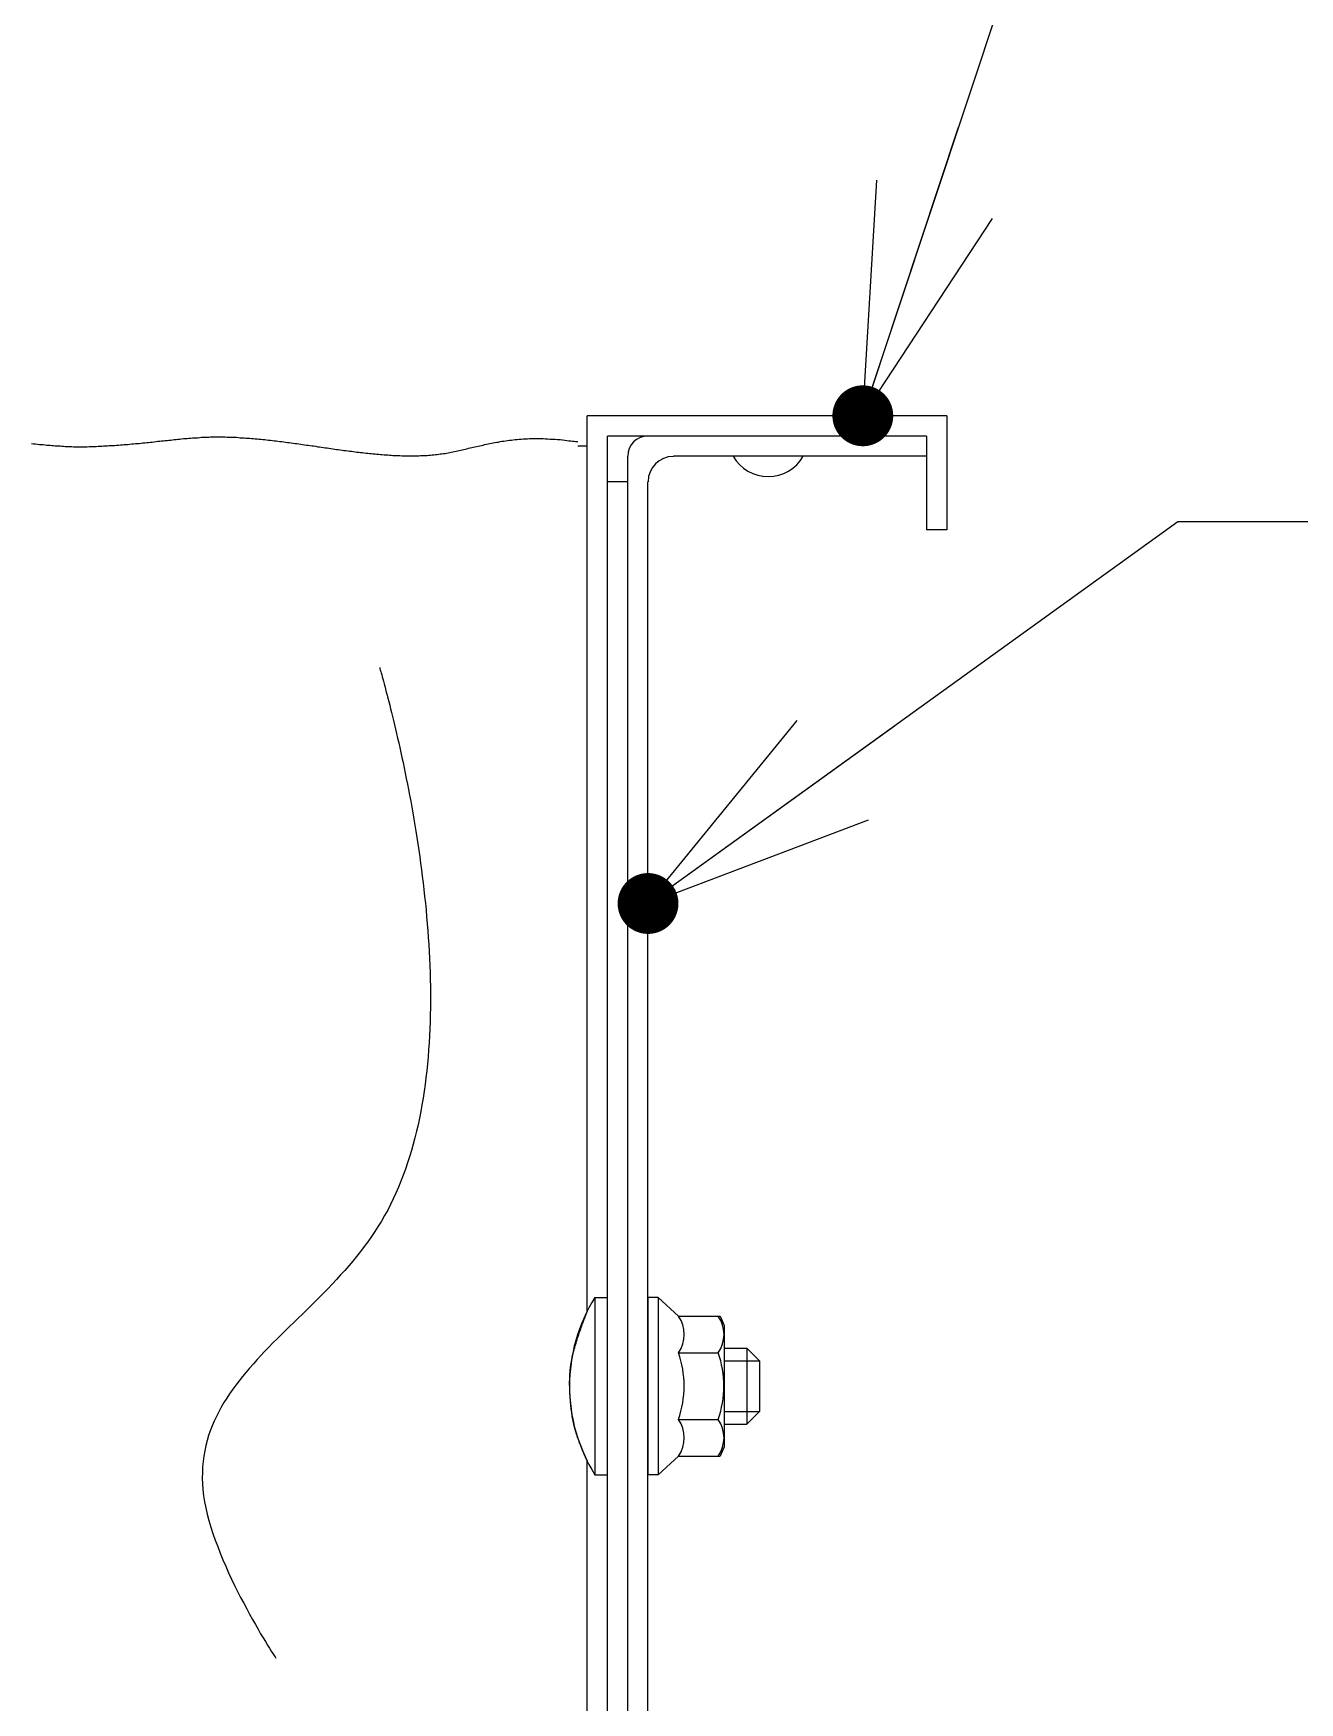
# Model space of a CAD drawing. Extents: x 443 to 1217, y -1921 to -677.
# Drawn here: x 489.58 to 500.4, y -757.99 to -743.73 of the extents above; entities that cross this region are included whole.
import ezdxf

# ---------------------------------------------------------------- set-up
doc = ezdxf.new("R2010")
doc.units = 0
doc.header["$MEASUREMENT"] = 0
doc.layers.get('0').update_dxf_attribs({"linetype": 'CONTINUOUS'})
doc.layers.add('1', color=7, linetype='CONTINUOUS')
doc.layers.add('6', color=7, linetype='CONTINUOUS')

msp = doc.modelspace()

# ---------------------------------------------------------------- linework, layer by layer
at = {"color": 7, "linetype": 'Continuous'}
for p, q in [((496.67, -746.996), (500.298, -736.068)), ((494.833, -751.162), (499.362, -747.898)), ((499.362, -747.898), (520.494, -747.898))]:
    msp.add_line(p, q, dxfattribs=at)
at = {"color": 0}
for p, q in [((496.67, -746.996), (497.488, -744.531)), ((496.67, -746.996), (496.788, -744.983)), ((496.67, -746.996), (497.779, -745.312)), ((494.833, -751.162), (496.108, -749.6)), ((494.833, -751.162), (496.94, -749.644)), ((494.833, -751.162), (496.719, -750.447))]:
    msp.add_line(p, q, dxfattribs=at)
at = {"color": 0, "const_width": 0.26}
for points in [[(496.542, -747.022, 1), (496.797, -746.97, 1), (496.542, -747.022)], [(494.715, -751.109, 1), (494.952, -751.216, 1), (494.715, -751.109)]]:
    msp.add_lwpolyline(points, format="xyb", dxfattribs=at)
at = {"layer": '1', "color": 3}
for p, q in [((490.468, -747.233), (490.484, -747.232)), ((490.484, -747.232), (490.5, -747.229)), ((490.5, -747.229), (490.516, -747.228)), ((490.516, -747.228), (490.532, -747.226)), ((490.532, -747.226), (490.548, -747.225)), ((490.548, -747.225), (490.564, -747.223)), ((490.564, -747.223), (490.58, -747.222)), ((490.58, -747.222), (490.596, -747.22)), ((490.596, -747.22), (490.612, -747.219)), ((490.612, -747.219), (490.628, -747.216)), ((490.628, -747.216), (490.644, -747.214)), ((490.644, -747.214), (490.66, -747.213)), ((490.66, -747.213), (490.675, -747.211)), ((490.675, -747.211), (490.691, -747.21)), ((490.691, -747.21), (490.706, -747.208)), ((490.706, -747.208), (490.722, -747.207)), ((490.722, -747.207), (490.738, -747.204)), ((490.738, -747.204), (490.753, -747.203)), ((490.753, -747.203), (490.769, -747.201)), ((490.769, -747.201), (490.784, -747.2)), ((490.784, -747.2), (490.8, -747.198)), ((490.8, -747.198), (490.815, -747.197)), ((490.815, -747.197), (490.831, -747.195)), ((490.831, -747.195), (490.846, -747.193)), ((490.846, -747.193), (490.862, -747.191)), ((490.862, -747.191), (490.877, -747.19)), ((490.877, -747.19), (490.893, -747.189)), ((490.893, -747.189), (490.908, -747.188)), ((490.908, -747.188), (490.924, -747.187)), ((490.924, -747.187), (490.939, -747.185)), ((490.939, -747.185), (490.955, -747.184)), ((490.955, -747.184), (490.97, -747.183)), ((490.97, -747.183), (490.985, -747.183)), ((490.985, -747.183), (491.001, -747.181)), ((491.001, -747.181), (491.016, -747.18)), ((491.016, -747.18), (491.032, -747.179)), ((491.032, -747.179), (491.048, -747.179)), ((491.048, -747.179), (491.063, -747.178)), ((491.063, -747.178), (491.079, -747.178)), ((491.079, -747.178), (491.094, -747.177)), ((491.094, -747.177), (491.11, -747.177)), ((491.11, -747.177), (491.126, -747.177)), ((491.126, -747.177), (491.141, -747.177)), ((491.141, -747.177), (491.157, -747.177)), ((491.157, -747.177), (491.173, -747.177)), ((491.173, -747.177), (491.189, -747.177)), ((491.189, -747.177), (491.205, -747.177)), ((491.205, -747.177), (491.22, -747.177)), ((491.22, -747.177), (491.236, -747.178)), ((491.236, -747.178), (491.252, -747.178)), ((491.252, -747.178), (491.268, -747.178)), ((491.268, -747.178), (491.284, -747.179)), ((491.284, -747.179), (491.3, -747.18)), ((491.3, -747.18), (491.316, -747.18)), ((491.316, -747.18), (491.332, -747.181)), ((491.332, -747.181), (491.348, -747.183)), ((491.348, -747.183), (491.364, -747.184)), ((491.364, -747.184), (491.38, -747.185)), ((491.38, -747.185), (491.396, -747.186)), ((491.396, -747.186), (491.412, -747.187)), ((491.412, -747.187), (491.428, -747.188)), ((491.428, -747.188), (491.444, -747.189)), ((491.444, -747.189), (491.46, -747.191)), ((491.46, -747.191), (491.476, -747.192)), ((491.476, -747.192), (491.492, -747.193)), ((491.492, -747.193), (491.508, -747.196)), ((491.508, -747.196), (491.525, -747.197)), ((491.525, -747.197), (491.541, -747.199)), ((491.541, -747.199), (491.557, -747.2)), ((491.557, -747.2), (491.573, -747.202)), ((491.573, -747.202), (491.589, -747.203)), ((491.589, -747.203), (491.605, -747.205)), ((491.605, -747.205), (491.622, -747.208)), ((491.622, -747.208), (491.638, -747.209)), ((491.638, -747.209), (491.654, -747.211)), ((491.654, -747.211), (491.67, -747.213)), ((491.67, -747.213), (491.686, -747.215)), ((491.686, -747.215), (491.703, -747.217)), ((491.703, -747.217), (491.719, -747.219)), ((491.719, -747.219), (491.735, -747.221)), ((491.735, -747.221), (491.751, -747.223)), ((491.751, -747.223), (491.767, -747.225)), ((491.767, -747.225), (491.784, -747.227)), ((491.784, -747.227), (491.8, -747.229)), ((491.8, -747.229), (491.816, -747.232)), ((491.816, -747.232), (491.832, -747.234)), ((493.48, -747.234), (493.495, -747.23)), ((493.495, -747.23), (493.51, -747.227)), ((493.51, -747.227), (493.525, -747.225)), ((493.525, -747.225), (493.54, -747.222)), ((493.54, -747.222), (493.555, -747.22)), ((493.555, -747.22), (493.57, -747.216)), ((493.57, -747.216), (493.585, -747.214)), ((493.585, -747.214), (493.601, -747.212)), ((493.601, -747.212), (493.617, -747.21)), ((493.617, -747.21), (493.633, -747.207)), ((493.633, -747.207), (493.649, -747.205)), ((493.649, -747.205), (493.665, -747.203)), ((493.665, -747.203), (493.682, -747.201)), ((493.682, -747.201), (493.698, -747.199)), ((493.698, -747.199), (493.715, -747.198)), ((493.715, -747.198), (493.732, -747.197)), ((493.732, -747.197), (493.75, -747.195)), ((493.75, -747.195), (493.767, -747.193)), ((493.767, -747.193), (493.785, -747.192)), ((493.785, -747.192), (493.803, -747.192)), ((493.803, -747.192), (493.821, -747.191)), ((493.821, -747.191), (493.84, -747.191)), ((493.84, -747.191), (493.858, -747.19)), ((493.858, -747.19), (493.878, -747.19)), ((493.878, -747.19), (493.897, -747.19)), ((493.897, -747.19), (493.916, -747.191)), ((493.916, -747.191), (493.936, -747.191)), ((493.936, -747.191), (493.956, -747.192)), ((493.956, -747.192), (493.977, -747.192)), ((493.977, -747.192), (493.997, -747.195)), ((493.997, -747.195), (494.018, -747.196)), ((494.018, -747.196), (494.039, -747.197)), ((494.039, -747.197), (494.06, -747.199)), ((494.06, -747.199), (494.081, -747.2)), ((494.081, -747.2), (494.101, -747.202)), ((494.101, -747.202), (494.121, -747.204)), ((494.121, -747.204), (494.14, -747.207)), ((494.14, -747.207), (494.157, -747.209)), ((494.157, -747.209), (494.174, -747.21)), ((494.174, -747.21), (494.188, -747.212)), ((494.188, -747.212), (494.202, -747.213)), ((494.202, -747.213), (494.213, -747.215)), ((494.213, -747.215), (494.221, -747.216)), ((494.221, -747.216), (494.228, -747.217)), ((494.228, -747.217), (494.232, -747.217)), ((489.563, -747.234), (489.581, -747.235)), ((489.581, -747.235), (489.598, -747.237)), ((489.598, -747.237), (489.615, -747.238)), ((489.615, -747.238), (489.632, -747.24)), ((489.632, -747.24), (489.648, -747.241)), ((489.648, -747.241), (489.664, -747.242)), ((489.664, -747.242), (489.679, -747.245)), ((489.679, -747.245), (489.694, -747.246)), ((489.694, -747.246), (489.709, -747.247)), ((489.709, -747.247), (489.724, -747.248)), ((489.724, -747.248), (489.738, -747.25)), ((489.738, -747.25), (489.752, -747.251)), ((489.752, -747.251), (489.767, -747.252)), ((489.767, -747.252), (489.781, -747.253)), ((489.781, -747.253), (489.795, -747.254)), ((489.795, -747.254), (489.808, -747.254)), ((489.808, -747.254), (489.822, -747.256)), ((489.822, -747.256), (489.836, -747.257)), ((489.836, -747.257), (489.85, -747.258)), ((489.85, -747.258), (489.864, -747.258)), ((489.864, -747.258), (489.878, -747.259)), ((489.878, -747.259), (489.893, -747.259)), ((489.893, -747.259), (489.907, -747.259)), ((489.907, -747.259), (489.921, -747.26)), ((489.921, -747.26), (489.936, -747.26)), ((489.936, -747.26), (489.951, -747.26)), ((489.951, -747.26), (489.965, -747.26)), ((489.965, -747.26), (489.98, -747.26)), ((489.98, -747.26), (489.995, -747.26)), ((489.995, -747.26), (490.01, -747.26)), ((490.01, -747.26), (490.025, -747.26)), ((490.025, -747.26), (490.04, -747.26)), ((490.04, -747.26), (490.056, -747.259)), ((490.056, -747.259), (490.071, -747.259)), ((490.071, -747.259), (490.086, -747.259)), ((490.086, -747.259), (490.102, -747.258)), ((490.102, -747.258), (490.117, -747.258)), ((490.117, -747.258), (490.133, -747.257)), ((490.133, -747.257), (490.149, -747.256)), ((490.149, -747.256), (490.164, -747.256)), ((490.164, -747.256), (490.18, -747.254)), ((490.18, -747.254), (490.196, -747.253)), ((490.196, -747.253), (490.212, -747.252)), ((490.212, -747.252), (490.228, -747.251)), ((490.228, -747.251), (490.244, -747.251)), ((490.244, -747.251), (490.259, -747.25)), ((490.259, -747.25), (490.275, -747.249)), ((490.275, -747.249), (490.291, -747.248)), ((490.291, -747.248), (490.308, -747.247)), ((490.308, -747.247), (490.324, -747.245)), ((490.324, -747.245), (490.34, -747.244)), ((490.34, -747.244), (490.356, -747.242)), ((490.356, -747.242), (490.372, -747.241)), ((490.372, -747.241), (490.388, -747.24)), ((490.388, -747.24), (490.404, -747.238)), ((490.404, -747.238), (490.42, -747.237)), ((490.42, -747.237), (490.436, -747.236)), ((490.436, -747.236), (490.452, -747.234)), ((490.452, -747.234), (490.468, -747.233)), ((491.832, -747.234), (491.848, -747.236)), ((491.848, -747.236), (491.865, -747.238)), ((491.865, -747.238), (491.881, -747.241)), ((491.881, -747.241), (491.897, -747.244)), ((491.897, -747.244), (491.913, -747.246)), ((491.913, -747.246), (491.929, -747.248)), ((491.929, -747.248), (491.946, -747.25)), ((491.946, -747.25), (491.962, -747.252)), ((491.962, -747.252), (491.978, -747.254)), ((491.978, -747.254), (491.994, -747.257)), ((491.994, -747.257), (492.01, -747.26)), ((492.01, -747.26), (492.026, -747.262)), ((492.026, -747.262), (492.042, -747.264)), ((492.042, -747.264), (492.058, -747.266)), ((492.058, -747.266), (492.074, -747.269)), ((492.074, -747.269), (492.09, -747.271)), ((492.09, -747.271), (492.106, -747.273)), ((492.106, -747.273), (492.122, -747.275)), ((492.122, -747.275), (492.139, -747.277)), ((492.139, -747.277), (492.155, -747.28)), ((492.155, -747.28), (492.171, -747.283)), ((492.171, -747.283), (492.186, -747.285)), ((492.186, -747.285), (492.202, -747.287)), ((492.202, -747.287), (492.218, -747.289)), ((492.218, -747.289), (492.234, -747.292)), ((492.234, -747.292), (492.25, -747.293)), ((492.25, -747.293), (492.266, -747.295)), ((492.266, -747.295), (492.282, -747.297)), ((492.282, -747.297), (492.298, -747.299)), ((492.298, -747.299), (492.313, -747.301)), ((492.313, -747.301), (492.329, -747.304)), ((492.329, -747.304), (492.345, -747.306)), ((492.345, -747.306), (492.361, -747.307)), ((492.361, -747.307), (492.376, -747.309)), ((492.376, -747.309), (492.392, -747.311)), ((492.392, -747.311), (492.408, -747.312)), ((492.408, -747.312), (492.423, -747.314)), ((492.423, -747.314), (492.439, -747.316)), ((492.439, -747.316), (492.454, -747.318)), ((492.454, -747.318), (492.47, -747.319)), ((492.47, -747.319), (492.485, -747.321)), ((492.485, -747.321), (492.501, -747.322)), ((492.501, -747.322), (492.516, -747.323)), ((492.516, -747.323), (492.532, -747.325)), ((492.532, -747.325), (492.547, -747.326)), ((492.547, -747.326), (492.562, -747.327)), ((492.562, -747.327), (492.577, -747.329)), ((492.577, -747.329), (492.593, -747.33)), ((492.593, -747.33), (492.608, -747.331)), ((492.608, -747.331), (492.623, -747.332)), ((492.623, -747.332), (492.638, -747.333)), ((492.638, -747.333), (492.653, -747.334)), ((492.653, -747.334), (492.668, -747.334)), ((492.668, -747.334), (492.683, -747.335)), ((492.683, -747.335), (492.698, -747.336)), ((492.698, -747.336), (492.713, -747.336)), ((492.713, -747.336), (492.728, -747.337)), ((492.728, -747.337), (492.743, -747.337)), ((492.743, -747.337), (492.758, -747.337)), ((492.758, -747.337), (492.773, -747.338)), ((492.773, -747.338), (492.787, -747.338)), ((492.787, -747.338), (492.802, -747.338)), ((492.802, -747.338), (492.817, -747.338)), ((492.817, -747.338), (492.831, -747.338)), ((492.831, -747.338), (492.846, -747.337)), ((492.846, -747.337), (492.86, -747.337)), ((492.86, -747.337), (492.875, -747.337)), ((492.875, -747.337), (492.889, -747.336)), ((492.889, -747.336), (492.903, -747.336)), ((492.903, -747.336), (492.918, -747.335)), ((492.918, -747.335), (492.932, -747.334)), ((492.932, -747.334), (492.946, -747.334)), ((492.946, -747.334), (492.96, -747.333)), ((492.96, -747.333), (492.974, -747.332)), ((492.974, -747.332), (492.988, -747.331)), ((492.988, -747.331), (493.002, -747.329)), ((493.002, -747.329), (493.016, -747.327)), ((493.016, -747.327), (493.03, -747.326)), ((493.03, -747.326), (493.044, -747.324)), ((493.044, -747.324), (493.057, -747.322)), ((493.057, -747.322), (493.071, -747.321)), ((493.071, -747.321), (493.085, -747.319)), ((493.085, -747.319), (493.098, -747.317)), ((493.098, -747.317), (493.112, -747.314)), ((493.112, -747.314), (493.125, -747.312)), ((493.125, -747.312), (493.139, -747.309)), ((493.139, -747.309), (493.152, -747.307)), ((493.152, -747.307), (493.165, -747.305)), ((493.165, -747.305), (493.179, -747.301)), ((493.179, -747.301), (493.192, -747.299)), ((493.192, -747.299), (493.206, -747.296)), ((493.206, -747.296), (493.219, -747.293)), ((493.219, -747.293), (493.232, -747.29)), ((493.232, -747.29), (493.246, -747.287)), ((493.246, -747.287), (493.259, -747.284)), ((493.259, -747.284), (493.272, -747.281)), ((493.272, -747.281), (493.286, -747.277)), ((493.286, -747.277), (493.299, -747.274)), ((493.299, -747.274), (493.313, -747.271)), ((493.313, -747.271), (493.326, -747.268)), ((493.326, -747.268), (493.34, -747.264)), ((493.34, -747.264), (493.354, -747.261)), ((493.354, -747.261), (493.367, -747.259)), ((493.367, -747.259), (493.381, -747.256)), ((493.381, -747.256), (493.395, -747.252)), ((493.395, -747.252), (493.409, -747.249)), ((493.409, -747.249), (493.423, -747.246)), ((493.423, -747.246), (493.437, -747.242)), ((493.437, -747.242), (493.452, -747.239)), ((493.452, -747.239), (493.466, -747.236)), ((493.466, -747.236), (493.48, -747.234)), ((494.313, -754.646), (494.312, -754.648)), ((494.314, -754.645), (494.313, -754.646)), ((494.314, -754.643), (494.314, -754.645)), ((494.259, -754.787), (494.257, -754.794)), ((494.261, -754.781), (494.259, -754.787)), ((494.264, -754.774), (494.261, -754.781)), ((494.266, -754.769), (494.264, -754.774)), ((494.268, -754.762), (494.266, -754.769)), ((494.271, -754.756), (494.268, -754.762)), ((494.273, -754.75), (494.271, -754.756)), ((494.275, -754.745), (494.273, -754.75)), ((494.277, -754.738), (494.275, -754.745)), ((494.279, -754.733), (494.277, -754.738)), ((494.281, -754.727), (494.279, -754.733)), ((494.283, -754.722), (494.281, -754.727)), ((494.285, -754.718), (494.283, -754.722)), ((494.287, -754.712), (494.285, -754.718)), ((494.289, -754.708), (494.287, -754.712)), ((494.291, -754.702), (494.289, -754.708)), ((494.292, -754.698), (494.291, -754.702)), ((494.294, -754.694), (494.292, -754.698)), ((494.296, -754.689), (494.294, -754.694)), ((494.298, -754.685), (494.296, -754.689)), ((494.299, -754.681), (494.298, -754.685)), ((494.301, -754.677), (494.299, -754.681)), ((494.302, -754.674), (494.301, -754.677)), ((494.303, -754.67), (494.302, -754.674)), ((494.305, -754.666), (494.303, -754.67)), ((494.306, -754.664), (494.305, -754.666)), ((494.307, -754.661), (494.306, -754.664)), ((494.308, -754.658), (494.307, -754.661)), ((494.309, -754.655), (494.308, -754.658)), ((494.31, -754.653), (494.309, -754.655)), ((494.311, -754.651), (494.31, -754.653)), ((494.312, -754.649), (494.311, -754.651)), ((494.312, -754.648), (494.312, -754.649)), ((494.213, -754.929), (494.21, -754.937)), ((494.215, -754.921), (494.213, -754.929)), ((494.217, -754.914), (494.215, -754.921)), ((494.219, -754.907), (494.217, -754.914)), ((494.222, -754.9), (494.219, -754.907)), ((494.224, -754.892), (494.222, -754.9)), ((494.226, -754.884), (494.224, -754.892)), ((494.229, -754.878), (494.226, -754.884)), ((494.231, -754.87), (494.229, -754.878)), ((494.233, -754.863), (494.231, -754.87)), ((494.236, -754.856), (494.233, -754.863)), ((494.238, -754.848), (494.236, -754.856)), ((494.24, -754.842), (494.238, -754.848)), ((494.243, -754.834), (494.24, -754.842)), ((494.245, -754.828), (494.243, -754.834)), ((494.248, -754.821), (494.245, -754.828)), ((494.25, -754.813), (494.248, -754.821)), ((494.252, -754.807), (494.25, -754.813)), ((494.255, -754.8), (494.252, -754.807)), ((494.257, -754.794), (494.255, -754.8)), ((494.177, -755.074), (494.176, -755.081)), ((494.178, -755.067), (494.177, -755.074)), ((494.18, -755.06), (494.178, -755.067)), ((494.181, -755.053), (494.18, -755.06)), ((494.182, -755.046), (494.181, -755.053)), ((494.184, -755.039), (494.182, -755.046)), ((494.185, -755.031), (494.184, -755.039)), ((494.187, -755.025), (494.185, -755.031)), ((494.189, -755.017), (494.187, -755.025)), ((494.191, -755.01), (494.189, -755.017)), ((494.192, -755.003), (494.191, -755.01)), ((494.194, -754.995), (494.192, -755.003)), ((494.196, -754.988), (494.194, -754.995)), ((494.198, -754.981), (494.196, -754.988)), ((494.2, -754.974), (494.198, -754.981)), ((494.202, -754.966), (494.2, -754.974)), ((494.204, -754.958), (494.202, -754.966)), ((494.206, -754.951), (494.204, -754.958)), ((494.208, -754.944), (494.206, -754.951)), ((494.21, -754.937), (494.208, -754.944)), ((494.162, -755.208), (494.161, -755.213)), ((494.161, -755.213), (494.161, -755.219)), ((494.163, -755.189), (494.162, -755.196)), ((494.162, -755.196), (494.162, -755.201)), ((494.162, -755.201), (494.162, -755.208)), ((494.164, -755.171), (494.163, -755.178)), ((494.163, -755.178), (494.163, -755.183)), ((494.163, -755.183), (494.163, -755.189)), ((494.165, -755.159), (494.164, -755.164)), ((494.164, -755.164), (494.164, -755.171)), ((494.166, -755.152), (494.165, -755.159)), ((494.167, -755.139), (494.166, -755.146)), ((494.166, -755.146), (494.166, -755.152)), ((494.168, -755.134), (494.167, -755.139)), ((494.169, -755.127), (494.168, -755.134)), ((494.17, -755.114), (494.169, -755.121)), ((494.169, -755.121), (494.169, -755.127)), ((494.171, -755.108), (494.17, -755.114)), ((494.172, -755.101), (494.171, -755.108)), ((494.173, -755.094), (494.172, -755.101)), ((494.175, -755.087), (494.173, -755.094)), ((494.176, -755.081), (494.175, -755.087)), ((494.161, -755.237), (494.16, -755.243)), ((494.16, -755.243), (494.16, -755.248)), ((494.16, -755.248), (494.16, -755.254)), ((494.16, -755.254), (494.16, -755.26)), ((494.16, -755.26), (494.16, -755.266)), ((494.16, -755.266), (494.16, -755.271)), ((494.16, -755.271), (494.16, -755.277)), ((494.16, -755.277), (494.161, -755.282)), ((494.161, -755.219), (494.161, -755.225)), ((494.161, -755.225), (494.161, -755.231)), ((494.161, -755.231), (494.161, -755.237)), ((494.161, -755.282), (494.161, -755.288)), ((494.161, -755.288), (494.161, -755.294)), ((494.161, -755.294), (494.161, -755.3)), ((494.161, -755.3), (494.161, -755.305)), ((494.161, -755.305), (494.161, -755.31)), ((494.161, -755.31), (494.162, -755.316)), ((494.162, -755.316), (494.162, -755.321)), ((494.162, -755.321), (494.162, -755.327)), ((494.162, -755.327), (494.162, -755.332)), ((494.162, -755.332), (494.163, -755.338)), ((494.163, -755.338), (494.163, -755.342)), ((494.163, -755.342), (494.163, -755.348)), ((494.163, -755.348), (494.164, -755.353)), ((494.164, -755.353), (494.164, -755.358)), ((494.164, -755.358), (494.164, -755.364)), ((494.164, -755.364), (494.165, -755.369)), ((494.165, -755.369), (494.165, -755.375)), ((494.165, -755.375), (494.166, -755.38)), ((494.166, -755.38), (494.166, -755.385)), ((494.166, -755.385), (494.166, -755.39)), ((494.166, -755.39), (494.167, -755.395)), ((494.167, -755.395), (494.167, -755.401)), ((494.167, -755.401), (494.168, -755.406)), ((494.168, -755.406), (494.168, -755.411)), ((494.168, -755.411), (494.168, -755.416)), ((494.168, -755.416), (494.169, -755.422)), ((494.169, -755.422), (494.169, -755.427)), ((494.169, -755.427), (494.17, -755.433)), ((494.17, -755.433), (494.17, -755.437)), ((494.17, -755.437), (494.171, -755.442)), ((494.171, -755.442), (494.171, -755.448)), ((494.171, -755.448), (494.172, -755.453)), ((494.172, -755.453), (494.172, -755.459)), ((494.172, -755.459), (494.173, -755.463)), ((494.173, -755.463), (494.173, -755.468)), ((494.173, -755.468), (494.174, -755.474)), ((494.174, -755.474), (494.174, -755.479)), ((494.174, -755.479), (494.175, -755.485)), ((494.175, -755.485), (494.176, -755.49)), ((494.176, -755.49), (494.176, -755.495)), ((494.176, -755.495), (494.177, -755.5)), ((494.177, -755.5), (494.178, -755.506)), ((494.178, -755.506), (494.178, -755.511)), ((494.178, -755.511), (494.179, -755.516)), ((494.179, -755.516), (494.18, -755.522)), ((494.18, -755.522), (494.181, -755.527)), ((494.181, -755.527), (494.182, -755.533)), ((494.182, -755.533), (494.182, -755.538)), ((494.182, -755.538), (494.183, -755.544)), ((494.183, -755.544), (494.184, -755.549)), ((494.184, -755.549), (494.185, -755.555)), ((494.185, -755.555), (494.186, -755.56)), ((494.186, -755.56), (494.187, -755.565)), ((494.187, -755.565), (494.188, -755.571)), ((494.188, -755.571), (494.19, -755.577)), ((494.19, -755.577), (494.191, -755.583)), ((494.191, -755.583), (494.192, -755.588)), ((494.192, -755.588), (494.193, -755.594)), ((494.193, -755.594), (494.194, -755.6)), ((494.194, -755.6), (494.196, -755.606)), ((494.196, -755.606), (494.197, -755.611)), ((494.197, -755.611), (494.199, -755.618)), ((494.199, -755.618), (494.2, -755.623)), ((494.2, -755.623), (494.202, -755.63)), ((494.202, -755.63), (494.203, -755.635)), ((494.203, -755.635), (494.205, -755.642)), ((494.205, -755.642), (494.206, -755.648)), ((494.206, -755.648), (494.208, -755.654)), ((494.208, -755.654), (494.21, -755.66)), ((494.21, -755.66), (494.212, -755.667)), ((494.212, -755.667), (494.214, -755.673)), ((494.214, -755.673), (494.216, -755.679)), ((494.216, -755.679), (494.217, -755.685)), ((494.217, -755.685), (494.219, -755.692)), ((494.219, -755.692), (494.222, -755.698)), ((494.222, -755.698), (494.224, -755.705)), ((494.224, -755.705), (494.226, -755.712)), ((494.226, -755.712), (494.228, -755.719)), ((494.228, -755.719), (494.231, -755.726)), ((494.231, -755.726), (494.233, -755.732)), ((494.233, -755.732), (494.235, -755.74)), ((494.235, -755.74), (494.238, -755.746)), ((494.238, -755.746), (494.241, -755.753)), ((494.241, -755.753), (494.243, -755.761)), ((494.243, -755.761), (494.246, -755.768)), ((494.246, -755.768), (494.249, -755.775)), ((494.249, -755.775), (494.252, -755.782)), ((494.252, -755.782), (494.255, -755.79)), ((494.255, -755.79), (494.258, -755.797)), ((494.258, -755.797), (494.261, -755.804)), ((494.261, -755.804), (494.264, -755.812)), ((494.264, -755.812), (494.267, -755.819)), ((494.267, -755.819), (494.27, -755.826)), ((494.27, -755.826), (494.273, -755.834)), ((494.273, -755.834), (494.276, -755.84)), ((494.276, -755.84), (494.279, -755.848)), ((494.279, -755.848), (494.282, -755.854)), ((494.282, -755.854), (494.284, -755.861)), ((494.284, -755.861), (494.287, -755.867)), ((494.287, -755.867), (494.29, -755.873)), ((494.29, -755.873), (494.293, -755.879)), ((494.293, -755.879), (494.295, -755.885)), ((494.295, -755.885), (494.298, -755.89)), ((494.298, -755.89), (494.3, -755.896)), ((494.3, -755.896), (494.302, -755.9)), ((494.302, -755.9), (494.304, -755.904)), ((494.304, -755.904), (494.306, -755.909)), ((494.306, -755.909), (494.308, -755.913)), ((494.308, -755.913), (494.309, -755.916)), ((494.309, -755.916), (494.311, -755.92)), ((494.311, -755.92), (494.312, -755.922)), ((494.312, -755.922), (494.313, -755.924)), ((494.313, -755.924), (494.313, -755.925)), ((494.313, -755.925), (494.314, -755.926))]:
    msp.add_line(p, q, dxfattribs=at)
at = {"layer": '1', "color": 3, "linetype": 'Continuous'}
for p, q in [((494.232, -747.252), (494.314, -747.252)), ((494.314, -754.644), (494.314, -747.252)), ((494.314, -758.142), (494.314, -755.927))]:
    msp.add_line(p, q, dxfattribs=at)
at = {"layer": '1', "color": 4}
for p, q in [((492.54, -749.147), (492.542, -749.157)), ((492.542, -749.157), (492.545, -749.168)), ((492.545, -749.168), (492.549, -749.18)), ((492.549, -749.18), (492.552, -749.193)), ((492.552, -749.193), (492.557, -749.209)), ((492.557, -749.209), (492.561, -749.226)), ((492.561, -749.226), (492.566, -749.243)), ((492.566, -749.243), (492.572, -749.263)), ((492.572, -749.263), (492.577, -749.285)), ((492.577, -749.285), (492.583, -749.307)), ((492.583, -749.307), (492.589, -749.331)), ((492.589, -749.331), (492.596, -749.356)), ((492.596, -749.356), (492.603, -749.382)), ((492.603, -749.382), (492.61, -749.409)), ((492.61, -749.409), (492.618, -749.437)), ((492.618, -749.437), (492.625, -749.468)), ((492.625, -749.468), (492.633, -749.5)), ((492.633, -749.5), (492.641, -749.531)), ((492.641, -749.531), (492.65, -749.565)), ((492.65, -749.565), (492.658, -749.6)), ((492.658, -749.6), (492.667, -749.636)), ((492.667, -749.636), (492.675, -749.673)), ((492.675, -749.673), (492.684, -749.711)), ((492.684, -749.711), (492.693, -749.749)), ((492.693, -749.749), (492.702, -749.789)), ((492.702, -749.789), (492.711, -749.831)), ((492.711, -749.831), (492.721, -749.872)), ((492.721, -749.872), (492.73, -749.915)), ((492.73, -749.915), (492.739, -749.958)), ((492.739, -749.958), (492.749, -750.003)), ((492.749, -750.003), (492.758, -750.049)), ((492.758, -750.049), (492.767, -750.096)), ((492.767, -750.096), (492.777, -750.143)), ((492.777, -750.143), (492.786, -750.19)), ((492.786, -750.19), (492.795, -750.238)), ((492.795, -750.238), (492.805, -750.289)), ((492.805, -750.289), (492.814, -750.339)), ((492.814, -750.339), (492.823, -750.389)), ((492.823, -750.389), (492.832, -750.441)), ((492.832, -750.441), (492.84, -750.492)), ((492.84, -750.492), (492.849, -750.546)), ((492.849, -750.546), (492.857, -750.599)), ((492.857, -750.599), (492.866, -750.653)), ((492.866, -750.653), (492.874, -750.707)), ((492.874, -750.707), (492.882, -750.763)), ((492.882, -750.763), (492.889, -750.818)), ((492.889, -750.818), (492.897, -750.874)), ((492.897, -750.874), (492.904, -750.93)), ((492.904, -750.93), (492.911, -750.987)), ((492.911, -750.987), (492.918, -751.044)), ((492.918, -751.044), (492.924, -751.102)), ((492.924, -751.102), (492.93, -751.159)), ((492.93, -751.159), (492.936, -751.218)), ((492.936, -751.218), (492.941, -751.276)), ((492.941, -751.276), (492.946, -751.335)), ((492.946, -751.335), (492.951, -751.395)), ((492.951, -751.395), (492.955, -751.454)), ((492.955, -751.454), (492.959, -751.514)), ((492.959, -751.514), (492.962, -751.572)), ((492.962, -751.572), (492.965, -751.632)), ((492.965, -751.632), (492.968, -751.692)), ((492.968, -751.692), (492.97, -751.752)), ((492.97, -751.752), (492.971, -751.813)), ((492.971, -751.813), (492.973, -751.873)), ((492.973, -751.873), (492.973, -751.933)), ((492.973, -751.933), (492.973, -751.994)), ((492.973, -752.054), (492.972, -752.114)), ((492.973, -751.994), (492.973, -752.054)), ((492.97, -752.174), (492.968, -752.234)), ((492.972, -752.114), (492.97, -752.174)), ((492.962, -752.354), (492.958, -752.414)), ((492.965, -752.294), (492.962, -752.354)), ((492.968, -752.234), (492.965, -752.294)), ((492.953, -752.474), (492.948, -752.532)), ((492.958, -752.414), (492.953, -752.474)), ((492.935, -752.65), (492.928, -752.709)), ((492.942, -752.591), (492.935, -752.65)), ((492.948, -752.532), (492.942, -752.591)), ((492.92, -752.767), (492.911, -752.825)), ((492.928, -752.709), (492.92, -752.767)), ((492.901, -752.882), (492.891, -752.939)), ((492.911, -752.825), (492.901, -752.882)), ((492.868, -753.052), (492.855, -753.108)), ((492.88, -752.996), (492.868, -753.052)), ((492.891, -752.939), (492.88, -752.996)), ((492.827, -753.218), (492.811, -753.272)), ((492.841, -753.164), (492.827, -753.218)), ((492.855, -753.108), (492.841, -753.164)), ((492.795, -753.327), (492.778, -753.379)), ((492.811, -753.272), (492.795, -753.327)), ((492.741, -753.484), (492.721, -753.535)), ((492.76, -753.433), (492.741, -753.484)), ((492.778, -753.379), (492.76, -753.433)), ((492.679, -753.636), (492.656, -753.686)), ((492.701, -753.586), (492.679, -753.636)), ((492.721, -753.535), (492.701, -753.586)), ((492.608, -753.781), (492.582, -753.828)), ((492.632, -753.733), (492.608, -753.781)), ((492.656, -753.686), (492.632, -753.733)), ((492.527, -753.92), (492.499, -753.965)), ((492.555, -753.875), (492.527, -753.92)), ((492.582, -753.828), (492.555, -753.875)), ((492.438, -754.052), (492.407, -754.094)), ((492.469, -754.008), (492.438, -754.052)), ((492.499, -753.965), (492.469, -754.008)), ((492.309, -754.217), (492.275, -754.258)), ((492.342, -754.177), (492.309, -754.217)), ((492.375, -754.136), (492.342, -754.177)), ((492.407, -754.094), (492.375, -754.136)), ((492.206, -754.336), (492.17, -754.374)), ((492.241, -754.297), (492.206, -754.336)), ((492.275, -754.258), (492.241, -754.297)), ((492.062, -754.488), (492.026, -754.525)), ((492.099, -754.451), (492.062, -754.488)), ((492.135, -754.412), (492.099, -754.451)), ((492.17, -754.374), (492.135, -754.412)), ((491.916, -754.634), (491.879, -754.67)), ((491.953, -754.598), (491.916, -754.634)), ((491.989, -754.562), (491.953, -754.598)), ((492.026, -754.525), (491.989, -754.562)), ((491.77, -754.776), (491.734, -754.811)), ((491.806, -754.742), (491.77, -754.776)), ((491.843, -754.706), (491.806, -754.742)), ((491.879, -754.67), (491.843, -754.706)), ((491.627, -754.917), (491.593, -754.953)), ((491.663, -754.882), (491.627, -754.917)), ((491.698, -754.847), (491.663, -754.882)), ((491.734, -754.811), (491.698, -754.847)), ((491.492, -755.059), (491.46, -755.095)), ((491.525, -755.024), (491.492, -755.059)), ((491.559, -754.988), (491.525, -755.024)), ((491.593, -754.953), (491.559, -754.988)), ((491.368, -755.203), (491.338, -755.239)), ((491.398, -755.167), (491.368, -755.203)), ((491.428, -755.131), (491.398, -755.167)), ((491.46, -755.095), (491.428, -755.131)), ((491.257, -755.351), (491.232, -755.388)), ((491.283, -755.313), (491.257, -755.351)), ((491.31, -755.276), (491.283, -755.313)), ((491.338, -755.239), (491.31, -755.276)), ((491.185, -755.465), (491.164, -755.504)), ((491.208, -755.426), (491.185, -755.465)), ((491.232, -755.388), (491.208, -755.426)), ((491.107, -755.625), (491.092, -755.667)), ((491.125, -755.584), (491.107, -755.625)), ((491.144, -755.544), (491.125, -755.584)), ((491.164, -755.504), (491.144, -755.544)), ((491.064, -755.751), (491.053, -755.794)), ((491.077, -755.708), (491.064, -755.751)), ((491.092, -755.667), (491.077, -755.708)), ((491.03, -755.929), (491.026, -755.975)), ((491.036, -755.884), (491.03, -755.929)), ((491.044, -755.839), (491.036, -755.884)), ((491.053, -755.794), (491.044, -755.839)), ((491.024, -756.023), (491.023, -756.071)), ((491.023, -756.071), (491.025, -756.12)), ((491.026, -755.975), (491.024, -756.023)), ((491.025, -756.12), (491.029, -756.17)), ((491.029, -756.17), (491.035, -756.222)), ((491.035, -756.222), (491.043, -756.273)), ((491.043, -756.273), (491.053, -756.326)), ((491.053, -756.326), (491.066, -756.38)), ((491.066, -756.38), (491.08, -756.434)), ((491.08, -756.434), (491.096, -756.49)), ((491.096, -756.49), (491.114, -756.545)), ((491.114, -756.545), (491.134, -756.602)), ((491.134, -756.602), (491.155, -756.657)), ((491.155, -756.657), (491.177, -756.714)), ((491.177, -756.714), (491.2, -756.77)), ((491.2, -756.77), (491.224, -756.825)), ((491.224, -756.825), (491.248, -756.88)), ((491.248, -756.88), (491.274, -756.934)), ((491.274, -756.934), (491.299, -756.988)), ((491.299, -756.988), (491.325, -757.04)), ((491.325, -757.04), (491.351, -757.091)), ((491.351, -757.091), (491.377, -757.14)), ((491.377, -757.14), (491.403, -757.188)), ((491.403, -757.188), (491.428, -757.235)), ((491.428, -757.235), (491.453, -757.28)), ((491.453, -757.28), (491.477, -757.322)), ((491.477, -757.322), (491.5, -757.363)), ((491.5, -757.363), (491.522, -757.401)), ((491.522, -757.401), (491.543, -757.436)), ((491.543, -757.436), (491.563, -757.468)), ((491.563, -757.468), (491.582, -757.499)), ((491.582, -757.499), (491.598, -757.525)), ((491.598, -757.525), (491.613, -757.549)), ((491.613, -757.549), (491.626, -757.57)), ((491.626, -757.57), (491.637, -757.586)), ((491.637, -757.586), (491.645, -757.599)), ((491.645, -757.599), (491.651, -757.609))]:
    msp.add_line(p, q, dxfattribs=at)
at = {"layer": '6', "linetype": 'Continuous'}
for p, q in [((497.387, -746.996), (494.314, -746.996)), ((494.314, -754.644), (494.314, -746.996)), ((497.387, -746.996), (497.387, -747.97)), ((494.487, -763.012), (494.487, -747.169)), ((497.214, -747.169), (494.487, -747.169)), ((497.214, -747.169), (497.214, -747.97)), ((494.66, -763.401), (494.66, -747.342)), ((497.214, -747.342), (495.05, -747.342)), ((494.66, -747.559), (494.487, -747.559)), ((494.833, -763.228), (494.833, -747.559)), ((497.387, -747.97), (497.214, -747.97)), ((494.379, -754.528), (494.379, -756.043)), ((494.379, -754.528), (494.487, -754.528)), ((494.487, -756.043), (494.487, -754.528)), ((494.833, -754.528), (494.833, -756.043)), ((494.92, -754.528), (494.833, -754.528)), ((494.92, -754.528), (494.92, -756.043)), ((494.92, -754.528), (495.093, -754.687)), ((495.093, -754.687), (495.45, -754.687)), ((495.45, -754.687), (495.483, -754.767)), ((495.483, -754.767), (495.483, -755.803)), ((495.093, -755), (495.434, -755)), ((495.483, -754.961), (495.677, -754.961)), ((495.483, -755.069), (495.786, -755.069)), ((495.677, -754.961), (495.677, -755.61)), ((495.786, -755.069), (495.677, -754.961)), ((495.786, -755.069), (495.786, -755.502)), ((495.483, -755.502), (495.786, -755.502)), ((495.677, -755.61), (495.786, -755.502)), ((495.093, -755.571), (495.434, -755.571)), ((495.483, -755.61), (495.677, -755.61)), ((494.314, -759.874), (494.314, -755.927)), ((494.92, -756.043), (495.093, -755.883)), ((495.093, -755.883), (495.45, -755.883)), ((495.483, -755.803), (495.45, -755.883)), ((494.379, -756.043), (494.487, -756.043)), ((494.92, -756.043), (494.833, -756.043))]:
    msp.add_line(p, q, dxfattribs=at)
for centre, radius, start, end in [((494.833, -747.342), 0.173, 90, 180), ((495.05, -747.559), 0.216, 90, 180), ((495.861, -747.169), 0.346, 210, 270), ((495.861, -747.169), 0.346, 270, 330), ((495.596, -755.285), 1.434, 148.1092, 211.8908), ((494.869, -754.844), 0.274, 325.1765, 34.8235), ((495.209, -754.844), 0.274, 325.1765, 34.8235), ((494.286, -755.285), 0.856, 340.529, 19.471), ((494.626, -755.285), 0.856, 340.529, 19.471), ((494.869, -755.727), 0.274, 325.1765, 34.8235), ((495.209, -755.727), 0.274, 325.1765, 34.8235)]:
    msp.add_arc(centre, radius, start, end, dxfattribs=at)

doc.saveas('drawing.dxf')
